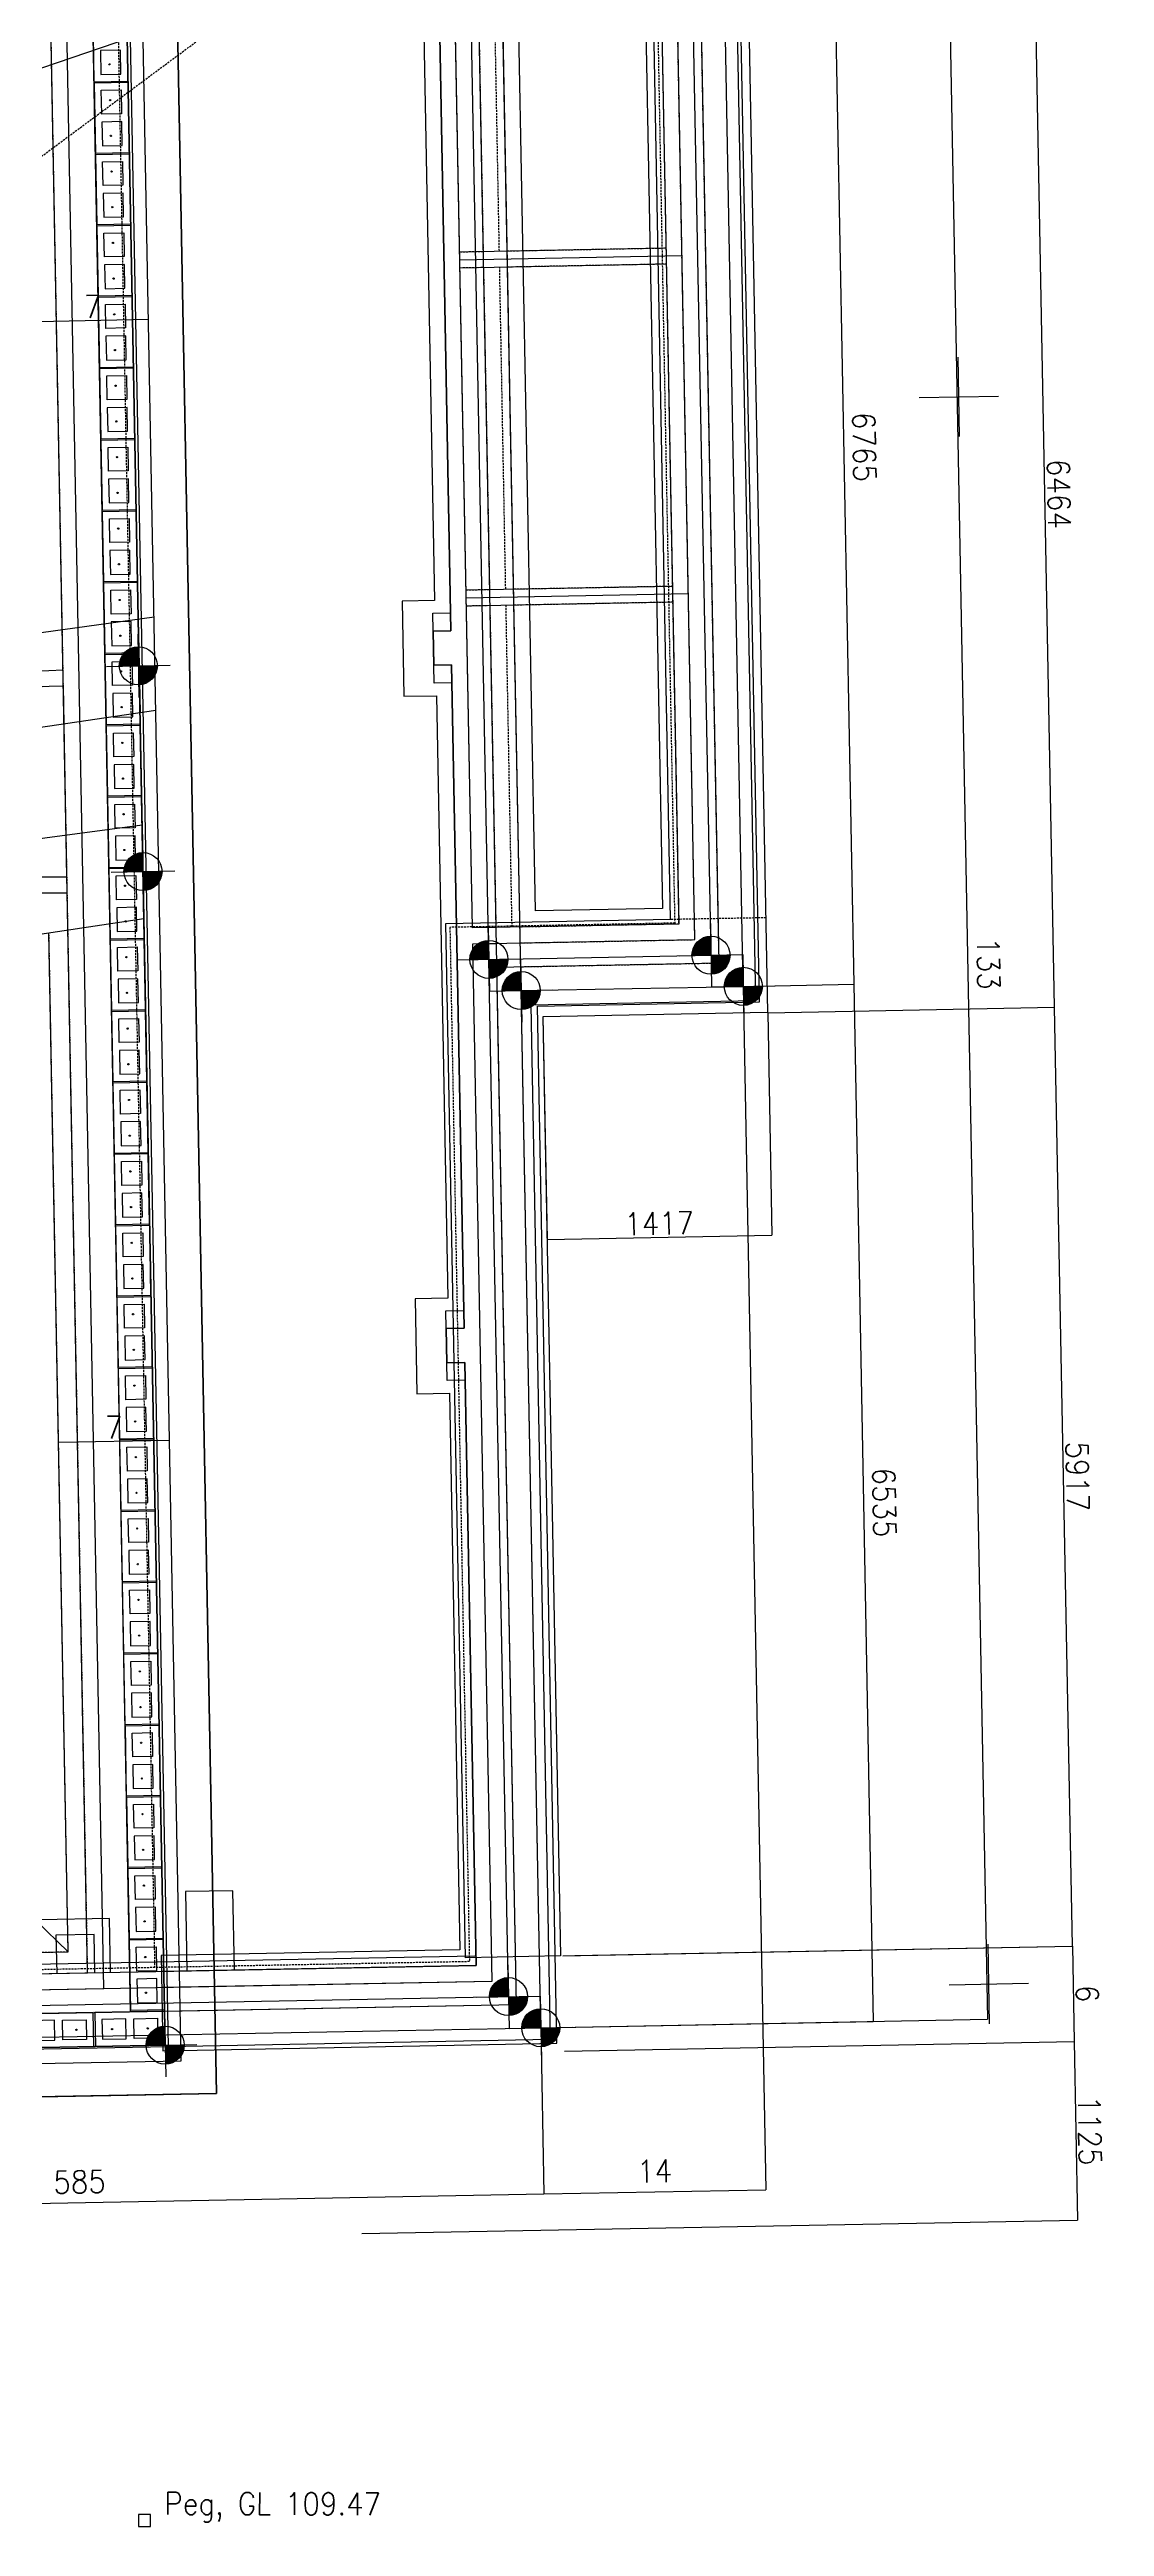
# Model space of a CAD drawing. Header units: millimetres. Extents: x 14063 to 1112248, y -41582 to 2046360.
# Drawn here: x 985819 to 992470, y 1996780 to 2012383 of the extents above; entities that cross this region are included whole.
import ezdxf

# ---------------------------------------------------------------- set-up
doc = ezdxf.new("R2010")
doc.units = ezdxf.units.MM
doc.linetypes.add('DASHED', pattern=[19.05, 12.7, -6.35])
for name, color, linetype in [('CHB+00_Foundation', 1, 'Continuous'), ('CHB+00_Groundslab', 4, 'Continuous'), ('CHB+00_Walls-LB', 2, 'Continuous'), ('CHB+00_Walls-LB Ghost', 252, 'Continuous'), ('CHB+00_Walls-Ret', 8, 'Continuous'), ('CHB+00_Walls-Sleeper Ghost', 252, 'Continuous'), ('CHB+01_Walls-LB', 3, 'Continuous'), ('CHB+02_Walls-LB', 3, 'Continuous'), ('CHB-00_Dig Line', 2, 'Continuous'), ('CHB-00_Dims-Footprint', 8, 'Continuous'), ('CHB-00_Dims-Foundation', 8, 'Continuous'), ('CHB-00_Footprint', 1, 'Continuous'), ('CHB-00_Foundation', 7, 'Continuous'), ('CHB-00_SOPs', 211, 'Continuous'), ('CHB-00_Surveyed Outline', 211, 'Continuous'), ('CHB-00_Walls-LB', 8, 'Continuous'), ('RPS - Setting out scratch', 7, 'Continuous'), ('RPS Setting Out - Scratch', 7, 'Continuous')]:
    doc.layers.add(name, color=color, linetype=linetype)
doc.styles.get("Standard").update_dxf_attribs({"font": 'standard'})
doc.dimstyles.get("Standard").update_dxf_attribs({"dimscale": 0, "dimtxt": 2, "dimasz": 2.5, "dimexe": 4, "dimexo": 1.5, "dimgap": 0.75, "dimtad": 0, "dimtoh": 1, "dimdec": 0, "dimdsep": 46, "dimcen": 0.09, "dimclrd": 8, "dimclre": 8, "dimclrt": 7, "dimadec": 0, "dimazin": 0, "dimtfac": 1, "dimtdec": 4, "dimtofl": 0, "dimtmove": 0, "dimatfit": 3, "dimfxl": 1, "dimtolj": 1, "dimtzin": 0, "dimarcsym": 0})

# ---------------------------------------------------------------- blocks, each defined once
blk = doc.blocks.new('*D46')
at = {"layer": 'CHB-00_Dims-Foundation', "color": 8, "linetype": 'ByBlock', "lineweight": -2}
for p, q in [((990347, 2006316), (992156, 2006351)), ((992268, 2000435), (992156, 2006351)), ((989132, 2000376), (992268, 2000435))]:
    blk.add_line(p, q, dxfattribs=at)
for points in [[(992156, 2006351), (992156, 2006351), (992156, 2006351)], [(992268, 2000435), (992268, 2000435), (992268, 2000435)]]:
    blk.add_solid(points, dxfattribs=at)
at = {"layer": 'CHB-00_Dims-Foundation', "color": 7, "linetype": 'Continuous', "lineweight": -2, "insert": (992300, 2003395), "char_height": 141.1, "width": 23, "attachment_point": 5, "rotation": 271.0813}
blk.add_mtext('5917', dxfattribs=at)
blk = doc.blocks.new('*D90')
at = {"layer": 'CHB-00_Dims-Foundation', "color": 8, "linetype": 'ByBlock', "lineweight": -2}
for p, q in [((990322, 2012782), (992034, 2012814)), ((992156, 2006351), (992034, 2012814)), ((990347, 2006316), (992156, 2006351))]:
    blk.add_line(p, q, dxfattribs=at)
for points in [[(992034, 2012814), (992034, 2012814), (992034, 2012814)], [(992156, 2006351), (992156, 2006351), (992156, 2006351)]]:
    blk.add_solid(points, dxfattribs=at)
at = {"layer": 'CHB-00_Dims-Foundation', "color": 7, "linetype": 'Continuous', "lineweight": -2, "insert": (992183, 2009584), "char_height": 141.1, "width": 27, "attachment_point": 5, "rotation": 271.0813}
blk.add_mtext('6464', dxfattribs=at)
blk = doc.blocks.new('*D12')
at = {"layer": 'CHB-00_Dims-Foundation', "color": 8, "linetype": 'ByBlock', "lineweight": -2}
for p, q in [((989056, 2000374), (992268, 2000435)), ((992268, 2000435), (992279, 1999835)), ((989067, 1999775), (992279, 1999835))]:
    blk.add_line(p, q, dxfattribs=at)
for points in [[(992268, 2000435), (992268, 2000435), (992268, 2000435)], [(992279, 1999835), (992279, 1999835), (992279, 1999835)]]:
    blk.add_solid(points, dxfattribs=at)
at = {"layer": 'CHB-00_Dims-Foundation', "color": 7, "linetype": 'Continuous', "lineweight": -2, "insert": (992361, 2000137), "char_height": 141, "width": 4, "attachment_point": 5, "rotation": 271.0813}
blk.add_mtext('6', dxfattribs=at)
blk = doc.blocks.new('*D167')
at = {"layer": 'CHB-00_Dims-Foundation', "color": 8, "linetype": 'ByBlock', "lineweight": -2}
for p, q in [((989067, 1999775), (992279, 1999835)), ((992279, 1999835), (992301, 1998710)), ((987789, 1998625), (992301, 1998710))]:
    blk.add_line(p, q, dxfattribs=at)
for points in [[(992279, 1999835), (992279, 1999835), (992279, 1999835)], [(992301, 1998710), (992301, 1998710), (992301, 1998710)]]:
    blk.add_solid(points, dxfattribs=at)
at = {"layer": 'CHB-00_Dims-Foundation', "color": 7, "linetype": 'Continuous', "lineweight": -2, "insert": (992377, 1999274), "char_height": 141.1, "width": 21, "attachment_point": 5, "rotation": 271.0813}
blk.add_mtext('1125', dxfattribs=at)
blk = doc.blocks.new('*D99')
at = {"layer": 'CHB-00_Dims-Foundation', "color": 8, "linetype": 'ByBlock', "lineweight": -2}
for p, q in [((988929, 2006290), (988956, 2004888)), ((990347, 2006316), (990373, 2004915)), ((988956, 2004888), (990373, 2004915))]:
    blk.add_line(p, q, dxfattribs=at)
for points in [[(988956, 2004888), (988956, 2004888), (988956, 2004888)], [(990373, 2004915), (990373, 2004915), (990373, 2004915)]]:
    blk.add_solid(points, dxfattribs=at)
at = {"layer": 'CHB-00_Dims-Foundation', "color": 7, "linetype": 'Continuous', "lineweight": -2, "insert": (989663, 2004989), "char_height": 141.1, "width": 22, "attachment_point": 5, "rotation": 1.0813}
blk.add_mtext('1417', dxfattribs=at)
blk = doc.blocks.new('*D26')
at = {"layer": 'CHB-00_Dims-Footprint', "color": 8, "linetype": 'ByBlock', "lineweight": -2}
for p, q in [((988917, 1999922), (988936, 1998875)), ((983068, 1999811), (983088, 1998764)), ((983088, 1998764), (988936, 1998875))]:
    blk.add_line(p, q, dxfattribs=at)
for points in [[(988936, 1998875), (988936, 1998875), (988936, 1998875)], [(983088, 1998764), (983088, 1998764), (983088, 1998764)]]:
    blk.add_solid(points, dxfattribs=at)
at = {"layer": 'CHB-00_Dims-Footprint', "color": 7, "linetype": 'Continuous', "lineweight": -2, "insert": (986009, 1998951), "char_height": 141.1, "width": 18, "attachment_point": 5, "rotation": 1.0813}
blk.add_mtext('585', dxfattribs=at)
blk = doc.blocks.new('*D102')
at = {"layer": 'CHB-00_Dims-Footprint', "color": 8, "linetype": 'ByBlock', "lineweight": -2}
for p, q in [((990193, 2006482), (990336, 1998901)), ((988917, 1999922), (988936, 1998875)), ((988936, 1998875), (990336, 1998901))]:
    blk.add_line(p, q, dxfattribs=at)
for points in [[(988936, 1998875), (988936, 1998875), (988936, 1998875)], [(990336, 1998901), (990336, 1998901), (990336, 1998901)]]:
    blk.add_solid(points, dxfattribs=at)
at = {"layer": 'CHB-00_Dims-Footprint', "color": 7, "linetype": 'Continuous', "lineweight": -2, "insert": (989634, 1999019), "char_height": 141.1, "width": 10, "attachment_point": 5, "rotation": 1.0813}
blk.add_mtext('14', dxfattribs=at)
blk = doc.blocks.new('*D56')
at = {"layer": 'CHB-00_Dims-Footprint', "color": 8, "linetype": 'ByBlock', "lineweight": -2}
for p, q in [((990066, 2013246), (990761, 2013259)), ((990761, 2013259), (990889, 2006495)), ((990193, 2006482), (990889, 2006495))]:
    blk.add_line(p, q, dxfattribs=at)
for points in [[(990761, 2013259), (990761, 2013259), (990761, 2013259)], [(990889, 2006495), (990889, 2006495), (990889, 2006495)]]:
    blk.add_solid(points, dxfattribs=at)
at = {"layer": 'CHB-00_Dims-Footprint', "color": 7, "linetype": 'Continuous', "lineweight": -2, "insert": (990956, 2009880), "char_height": 141.1, "width": 25, "attachment_point": 5, "rotation": 271.0813}
blk.add_mtext('6765', dxfattribs=at)
blk = doc.blocks.new('*D68')
at = {"layer": 'CHB-00_Dims-Footprint', "color": 8, "linetype": 'ByBlock', "lineweight": -2}
for p, q in [((990193, 2006482), (990889, 2006495)), ((990889, 2006495), (991012, 1999961)), ((988917, 1999922), (991012, 1999961))]:
    blk.add_line(p, q, dxfattribs=at)
for points in [[(990889, 2006495), (990889, 2006495), (990889, 2006495)], [(991012, 1999961), (991012, 1999961), (991012, 1999961)]]:
    blk.add_solid(points, dxfattribs=at)
at = {"layer": 'CHB-00_Dims-Footprint', "color": 7, "linetype": 'Continuous', "lineweight": -2, "insert": (991082, 2003231), "char_height": 141.1, "width": 25, "attachment_point": 5, "rotation": 271.0813}
blk.add_mtext('6535', dxfattribs=at)
blk = doc.blocks.new('*D81')
at = {"layer": 'CHB-00_Dims-Footprint', "color": 8, "linetype": 'ByBlock', "lineweight": -2}
for p, q in [((990066, 2013246), (991482, 2013273)), ((991482, 2013273), (991733, 1999975)), ((988917, 1999922), (991733, 1999975))]:
    blk.add_line(p, q, dxfattribs=at)
for points in [[(991482, 2013273), (991482, 2013273), (991482, 2013273)], [(991733, 1999975), (991733, 1999975), (991733, 1999975)]]:
    blk.add_solid(points, dxfattribs=at)
at = {"layer": 'CHB-00_Dims-Footprint', "color": 7, "linetype": 'Continuous', "lineweight": -2, "insert": (991739, 2006626), "char_height": 141.1, "width": 16, "attachment_point": 5, "rotation": 271.0813}
blk.add_mtext('133', dxfattribs=at)
blk = doc.blocks.new('*D152')
at = {"layer": 'CHB-00_Dims-Footprint', "color": 8, "linetype": 'ByBlock', "lineweight": -2}
blk.add_line((987161, 2012741), (977035, 2009295), dxfattribs=at)
at = {"layer": 'CHB-00_Dims-Footprint', "color": 7, "linetype": 'Continuous', "lineweight": -2, "insert": (977765, 2009544), "char_height": 141.1, "width": 30, "attachment_point": 5, "rotation": 18.7929}
blk.add_mtext('10696', dxfattribs=at)
blk = doc.blocks.new('*U204')
at = {"layer": 'CHB+00_Groundslab', "color": 1, "linetype": 'Continuous'}
blk.add_lwpolyline([(-4, 0, 1), (4, 0, 1)], format="xyb", close=True, dxfattribs=at)
blk = doc.blocks.new('*U205')
at = {"layer": 'CHB+00_Groundslab', "color": 0, "linetype": 'ByBlock', "lineweight": -2}
for p in [(-12825, 0), (-12600, 0), (-12375, 0), (-12150, 0), (-11925, 0), (-11700, 0), (-11475, 0), (-11250, 0), (-11025, 0), (-10800, 0), (-10575, 0), (-10350, 0), (-10125, 0), (-9900, 0), (-9675, 0), (-9450, 0), (-9225, 0), (-9000, 0), (-8775, 0), (-8550, 0), (-8325, 0), (-8100, 0), (-7875, 0), (-7650, 0), (-7425, 0), (-7200, 0), (-6975, 0), (-6750, 0), (-6525, 0), (-6300, 0), (-6075, 0), (-5850, 0), (-5625, 0), (-5400, 0), (-5175, 0), (-4950, 0), (-4725, 0), (-4500, 0), (-4275, 0), (-4050, 0), (-3825, 0), (-3600, 0), (-3375, 0), (-3150, 0), (-2925, 0), (-2700, 0), (-2475, 0), (-2250, 0), (-2025, 0), (-1800, 0), (-1575, 0), (-1350, 0), (-1125, 0), (-900, 0), (-675, 0), (-450, 0), (-225, 0), (0, 0)]:
    blk.add_blockref('*U204', p, dxfattribs=at)
blk = doc.blocks.new('*U208')
at = {"layer": 'CHB+00_Groundslab', "color": 1, "linetype": 'Continuous'}
blk.add_lwpolyline([(-4, 0, 1), (4, 0, 1)], format="xyb", close=True, dxfattribs=at)
blk = doc.blocks.new('*U209')
at = {"layer": 'CHB+00_Groundslab', "color": 0, "linetype": 'ByBlock', "lineweight": -2}
for p in [(-2925, 0), (-2700, 0), (-2475, 0), (-2250, 0), (-2025, 0), (-1800, 0), (-1575, 0), (-1350, 0), (-1125, 0), (-900, 0), (-675, 0), (-450, 0), (-225, 0), (0, 0)]:
    blk.add_blockref('*U208', p, dxfattribs=at)
blk = doc.blocks.new('*D61')
at = {"layer": 'CHB-00_Foundation', "color": 8, "linetype": 'ByBlock', "lineweight": -2}
for p, q in [((985743, 2010671), (986443, 2010684)), ((985743, 2010671), (985743, 2010671)), ((986443, 2010684), (986443, 2010684))]:
    blk.add_line(p, q, dxfattribs=at)
for points in [[(985743, 2010671), (985743, 2010671), (985743, 2010671)], [(986443, 2010684), (986443, 2010684), (986443, 2010684)]]:
    blk.add_solid(points, dxfattribs=at)
at = {"layer": 'CHB-00_Foundation', "color": 7, "linetype": 'Continuous', "lineweight": -2, "insert": (986092, 2010765), "char_height": 141, "width": 4, "attachment_point": 5, "rotation": 1.0813}
blk.add_mtext('7', dxfattribs=at)
blk = doc.blocks.new('*D140')
at = {"layer": 'CHB-00_Foundation', "color": 8, "linetype": 'ByBlock', "lineweight": -2}
for p, q in [((985877, 2003610), (986577, 2003624)), ((985877, 2003610), (985877, 2003610)), ((986577, 2003624), (986577, 2003624))]:
    blk.add_line(p, q, dxfattribs=at)
for points in [[(985877, 2003610), (985877, 2003610), (985877, 2003610)], [(986577, 2003624), (986577, 2003624), (986577, 2003624)]]:
    blk.add_solid(points, dxfattribs=at)
at = {"layer": 'CHB-00_Foundation', "color": 7, "linetype": 'Continuous', "lineweight": -2, "insert": (986225, 2003704), "char_height": 141, "width": 4, "attachment_point": 5, "rotation": 1.0813}
blk.add_mtext('7', dxfattribs=at)
blk = doc.blocks.new('_Set Out JW')
at = {"layer": 'RPS Setting Out - Scratch', "linetype": 'Continuous'}
h = blk.add_hatch(color=2, dxfattribs=at)
edge = h.paths.add_edge_path(flags=0)
edge.add_arc((0, 0), 120, 90, 180)
edge.add_line((-120, 0), (0, 0))
edge.add_line((0, 0), (0, 120))
h = blk.add_hatch(color=2, dxfattribs=at)
edge = h.paths.add_edge_path(flags=0)
edge.add_line((120, 0), (0, 0))
edge.add_line((0, 0), (0, -120))
edge.add_arc((0, 0), 120, 270, 360)
at = {"layer": 'RPS Setting Out - Scratch', "color": 7, "linetype": 'Continuous'}
for p, q in [((0, 200), (0, -200)), ((-200, 0), (200, 0))]:
    blk.add_line(p, q, dxfattribs=at)
blk.add_circle((0, 0), 120, dxfattribs=at)

msp = doc.modelspace()

# ---------------------------------------------------------------- linework, layer by layer
at = {"linetype": 'Continuous'}
msp.add_line((975144.7, 2000122.3), (988501.1, 2000374.4), dxfattribs=at)
msp.add_lwpolyline([(986380.5, 1996780.2), (986455.5, 1996780.2), (986455.5, 1996855.2), (986380.5, 1996855.2)], close=True)
at = {"layer": 'CHB+00_Foundation', "linetype": 'Continuous'}
for points in [[(986279.4, 2013274.4), (986290.7, 2012674.5), (988175.1, 2012710.1), (988246.7, 2008912.7), (988041.8, 2008908.9), (988053.1, 2008309), (988258.1, 2008312.8), (988329.7, 2004518.5), (988124.7, 2004514.6), (988136, 2003914.8), (988341, 2003918.6), (988407.2, 2000412.2), (986522.8, 2000376.7), (986534.1, 1999776.8), (989018.4, 1999823.7), (988895.1, 2006357.5), (990295.2, 2006383.9), (990163.8, 2013347.7), (986279.4, 2013274.4)], [(988883.8, 2006957.4), (988775, 2012721.4), (989575.2, 2012736.5), (989684, 2006972.5), (988883.8, 2006957.4)]]:
    msp.add_lwpolyline(points, dxfattribs=at)
at = {"layer": 'CHB+00_Foundation', "color": 7, "linetype": 'Continuous'}
for points in [[(988406.3, 2011059.1), (989806.4, 2011085.6)], [(988446.5, 2008929.5), (989846.6, 2008955.9)]]:
    msp.add_lwpolyline(points, dxfattribs=at)
at = {"layer": 'CHB+00_Foundation', "color": 252, "linetype": 'Continuous'}
for points in [[(988356.5, 2008394.7), (988244.1, 2008392.6), (988235.8, 2008832.5), (988348.2, 2008834.6)], [(988439.5, 2004000.5), (988327, 2003998.4), (988318.7, 2004438.3), (988431.2, 2004440.4)]]:
    msp.add_lwpolyline(points, dxfattribs=at)
at = {"layer": 'CHB+00_Groundslab', "linetype": 'Continuous'}
msp.add_lwpolyline([(975086.8, 2000046.2), (975085.8, 2000111.2), (975086.8, 2000046.2), (982995.6, 2000195.5), (983004.1, 1999745.2), (986548.5, 1999812.1), (986295, 2013239.7), (982750.7, 2013172.8), (982759.2, 2012722.9), (970891.3, 2012498.9), (970892.5, 2012433.9)], dxfattribs=at)
at = {"layer": 'CHB+00_Groundslab', "color": 3, "linetype": 'DASHED'}
msp.add_lwpolyline([(983582.7, 2000356.2), (985937.2, 2000400.6), (985816.1, 2006820)], dxfattribs=at)
at = {"layer": 'CHB+00_Groundslab', "color": 3, "linetype": 'Continuous'}
msp.add_lwpolyline([(985733.5, 2000596.8), (985937.2, 2000400.6)], dxfattribs=at)
at = {"layer": 'CHB+00_Walls-LB', "linetype": 'Continuous'}
for points in [[(977494.6, 2000091.7), (977490.5, 2000306.6), (977494.6, 2000091.7), (982995.6, 2000195.5), (983004.1, 1999745.2), (986548.5, 1999812.1), (986295, 2013239.7), (982750.7, 2013172.8), (982759.2, 2012722.9), (977258.1, 2012619), (977262.2, 2012404.1)], [(986329.4, 2000023), (986084.1, 2013020.7)], [(975376, 2000416.8), (983353.6, 2000567.3), (983362.1, 2000117), (986161.6, 2000169.8), (985922, 2012867.6), (983122.5, 2012814.7), (983131, 2012364.8), (971202.4, 2012139.7)], [(981045, 2000623.8), (983451.7, 2000669.2), (983460.2, 2000218.9), (986059.8, 2000267.9), (985823.9, 2012765.7), (983224.4, 2012716.6), (983232.8, 2012266.7), (976881.8, 2012146.9)], [(975231.9, 2000264), (983206.5, 2000414.5), (983215, 1999964.2), (986544.4, 2000027)]]:
    msp.add_lwpolyline(points, dxfattribs=at)
at = {"layer": 'CHB+00_Walls-LB', "color": 253}
msp.add_lwpolyline([(985929.5, 2007169), (985906.8, 2008372.9)], dxfattribs=at)
at = {"layer": 'CHB+00_Walls-LB', "linetype": 'Continuous'}
for centre, radius, start, end in [((986234.1, 1996968.6), 11509, 91.63884, 120.14881), ((986234.1, 1996968.6), 11409, 91.64373, 120.19724), ((985831.9, 2002590), 4580, 88.7788, 127.68578), ((985831.9, 2002590), 4480, 88.72738, 123.71629)]:
    msp.add_arc(centre, radius, start, end, dxfattribs=at)
at = {"layer": 'CHB+00_Walls-LB Ghost', "linetype": 'Continuous'}
for points in [[(975085.8, 2000111.2), (983059.4, 2000261.7), (983067.9, 1999811.4), (988916.5, 1999921.8), (988793.2, 2006455.6), (990193.4, 2006482), (990065.7, 2013245.8), (982816.9, 2013109)], [(986529.4, 2000026.7), (988763.7, 2000068.9), (988640.4, 2006602.8), (990040.5, 2006629.2), (989918.5, 2013093), (986284.1, 2013024.4)], [(988487.6, 2006749.9), (989887.7, 2006776.3), (989771.4, 2012940.2), (986286.9, 2012874.5)], [(986288.8, 2012774.5), (988273.2, 2012811.9), (988350.4, 2008722.2), (988237.9, 2008720), (988241.9, 2008505.1), (988354.4, 2008507.2), (988433.3, 2004327.9), (988320.8, 2004325.8), (988324.9, 2004110.9), (988437.4, 2004113), (988509.1, 2000314.2), (986524.7, 2000276.7)], [(988485.7, 2006849.9), (988373.2, 2012813.8), (989673.3, 2012838.4), (989785.9, 2006874.4), (988487.4, 2006849.9)], [(988405.3, 2011109.1), (989705.5, 2011133.7)], [(988407.2, 2011009.1), (989707.4, 2011033.7)], [(988445.5, 2008979.5), (989745.7, 2009004)], [(988447.4, 2008879.5), (989747.6, 2008904.1)], [(986526.6, 2000176.7), (988610.9, 2000216.1), (988487.6, 2006749.9)]]:
    msp.add_lwpolyline(points, dxfattribs=at)
at = {"layer": 'CHB+00_Walls-LB Ghost', "color": 252, "linetype": 'Continuous'}
msp.add_lwpolyline([(986985.3, 2000285.4), (986975.9, 2000785.3), (986675.9, 2000779.6), (986685.4, 2000279.7)], dxfattribs=at)
at = {"layer": 'CHB+00_Walls-Ret'}
for points in [[(986314.9, 2012184.9), (986306.6, 2012624.8), (986091.7, 2012620.7), (986100, 2012180.8)], [(986269.1, 2012229), (986266.3, 2012379), (986141.3, 2012376.6), (986144.1, 2012226.6)], [(986323.4, 2011734.9), (986315.1, 2012174.9), (986100.2, 2012170.8), (986108.5, 2011730.9)], [(986271, 2012129), (986273.8, 2011979), (986148.8, 2011976.7), (986146, 2012126.7)], [(986277.6, 2011779.1), (986274.8, 2011929.1), (986149.8, 2011926.7), (986152.6, 2011776.7)], [(986331.9, 2011285), (986323.6, 2011724.9), (986108.7, 2011720.9), (986117, 2011281)], [(986279.5, 2011679.1), (986282.3, 2011529.1), (986157.3, 2011526.8), (986154.5, 2011676.7)], [(986286.1, 2011329.2), (986283.3, 2011479.1), (986158.3, 2011476.8), (986161.1, 2011326.8)], [(986340.4, 2010835.1), (986332.1, 2011275), (986117.2, 2011271), (986125.5, 2010831)], [(986288, 2011229.2), (986290.8, 2011079.2), (986165.8, 2011076.9), (986163, 2011226.8)], [(986294.6, 2010879.2), (986291.7, 2011029.2), (986166.8, 2011026.9), (986169.6, 2010876.9)], [(986348.9, 2010385.2), (986340.6, 2010825.1), (986125.6, 2010821), (986133.9, 2010381.1)], [(986296.5, 2010779.3), (986299.3, 2010629.3), (986174.3, 2010626.9), (986171.5, 2010776.9)], [(986303.1, 2010429.3), (986300.2, 2010579.3), (986175.3, 2010576.9), (986178.1, 2010427)], [(986357.4, 2009935.3), (986349.1, 2010375.2), (986134.1, 2010371.1), (986142.4, 2009931.2)], [(986305, 2010329.3), (986307.8, 2010179.4), (986182.8, 2010177), (986180, 2010327)], [(986311.6, 2009979.4), (986308.7, 2010129.4), (986183.8, 2010127), (986186.6, 2009977)], [(986365.9, 2009485.3), (986357.6, 2009925.3), (986142.6, 2009921.2), (986150.9, 2009481.3)], [(986313.4, 2009879.4), (986316.3, 2009729.5), (986191.3, 2009727.1), (986188.5, 2009877.1)], [(986320.1, 2009529.5), (986317.2, 2009679.5), (986192.2, 2009677.1), (986195.1, 2009527.1)], [(986374.4, 2009035.4), (986366.1, 2009475.3), (986151.1, 2009471.3), (986159.4, 2009031.4)], [(986321.9, 2009429.5), (986324.8, 2009279.5), (986199.8, 2009277.2), (986197, 2009427.1)], [(986328.5, 2009079.6), (986325.7, 2009229.5), (986200.7, 2009227.2), (986203.6, 2009077.2)], [(986382.9, 2008585.5), (986374.6, 2009025.4), (986159.6, 2009021.4), (986167.9, 2008581.4)], [(986330.4, 2008979.6), (986333.3, 2008829.6), (986208.3, 2008827.3), (986205.5, 2008977.2)], [(986337, 2008629.6), (986334.2, 2008779.6), (986209.2, 2008777.3), (986212.1, 2008627.3)], [(986391.4, 2008135.6), (986383.1, 2008575.5), (986168.1, 2008571.4), (986176.4, 2008131.5)], [(986338.9, 2008529.7), (986341.8, 2008379.7), (986216.8, 2008377.3), (986213.9, 2008527.3)], [(986345.5, 2008179.7), (986342.7, 2008329.7), (986217.7, 2008327.3), (986220.5, 2008177.4)], [(986399.9, 2007685.7), (986391.6, 2008125.6), (986176.6, 2008121.5), (986184.9, 2007681.6)], [(986347.4, 2008079.7), (986350.2, 2007929.8), (986225.3, 2007927.4), (986222.4, 2008077.4)], [(986354, 2007729.8), (986351.2, 2007879.8), (986226.2, 2007877.4), (986229, 2007727.4)], [(986408.4, 2007235.7), (986400, 2007675.7), (986185.1, 2007671.6), (986193.4, 2007231.7)], [(986355.9, 2007629.8), (986358.7, 2007479.9), (986233.8, 2007477.5), (986230.9, 2007627.5)], [(986362.5, 2007279.9), (986359.7, 2007429.9), (986234.7, 2007427.5), (986237.5, 2007277.5)], [(986416.8, 2006785.8), (986408.5, 2007225.7), (986193.6, 2007221.7), (986201.9, 2006781.8)], [(986364.4, 2007179.9), (986367.2, 2007029.9), (986242.2, 2007027.6), (986239.4, 2007177.5)], [(986371, 2006830), (986368.2, 2006979.9), (986243.2, 2006977.6), (986246, 2006827.6)], [(986425.3, 2006335.9), (986417, 2006775.8), (986202.1, 2006771.8), (986210.4, 2006331.8)], [(986372.9, 2006730), (986375.7, 2006580), (986250.7, 2006577.7), (986247.9, 2006727.6)], [(986379.5, 2006380), (986376.7, 2006530), (986251.7, 2006527.7), (986254.5, 2006377.7)], [(986433.8, 2005886), (986425.5, 2006325.9), (986210.6, 2006321.8), (986218.9, 2005881.9)], [(986381.4, 2006280.1), (986384.2, 2006130.1), (986259.2, 2006127.7), (986256.4, 2006277.7)], [(986388, 2005930.1), (986385.2, 2006080.1), (986260.2, 2006077.7), (986263, 2005927.8)], [(986442.3, 2005436.1), (986434, 2005876), (986219.1, 2005871.9), (986227.4, 2005432)], [(986389.9, 2005830.1), (986392.7, 2005680.2), (986267.7, 2005677.8), (986264.9, 2005827.8)], [(986396.5, 2005480.2), (986393.6, 2005630.2), (986268.7, 2005627.8), (986271.5, 2005477.8)], [(986450.8, 2004986.1), (986442.5, 2005426.1), (986227.5, 2005422), (986235.8, 2004982.1)], [(986398.4, 2005380.2), (986401.2, 2005230.3), (986276.2, 2005227.9), (986273.4, 2005377.9)], [(986405, 2005030.3), (986402.1, 2005180.3), (986277.2, 2005177.9), (986280, 2005027.9)], [(986459.3, 2004536.2), (986451, 2004976.1), (986236, 2004972.1), (986244.3, 2004532.2)], [(986406.9, 2004930.3), (986409.7, 2004780.3), (986284.7, 2004778), (986281.9, 2004927.9)], [(986413.5, 2004580.4), (986410.6, 2004730.3), (986285.7, 2004728), (986288.5, 2004578)], [(986467.8, 2004086.3), (986459.5, 2004526.2), (986244.5, 2004522.2), (986252.8, 2004082.2)], [(986415.3, 2004480.4), (986418.2, 2004330.4), (986293.2, 2004328.1), (986290.4, 2004478)], [(986422, 2004130.4), (986419.1, 2004280.4), (986294.1, 2004278.1), (986297, 2004128.1)], [(986476.3, 2003636.4), (986468, 2004076.3), (986253, 2004072.2), (986261.3, 2003632.3)], [(986423.8, 2004030.5), (986426.7, 2003880.5), (986301.7, 2003878.1), (986298.9, 2004028.1)], [(986430.4, 2003680.5), (986427.6, 2003830.5), (986302.6, 2003828.1), (986305.5, 2003678.2)], [(986484.8, 2003186.5), (986476.5, 2003626.4), (986261.5, 2003622.3), (986269.8, 2003182.4)], [(986432.3, 2003580.5), (986435.2, 2003430.6), (986310.2, 2003428.2), (986307.4, 2003578.2)], [(986438.9, 2003230.6), (986436.1, 2003380.6), (986311.1, 2003378.2), (986314, 2003228.2)], [(986493.3, 2002736.5), (986485, 2003176.5), (986270, 2003172.4), (986278.3, 2002732.5)], [(986440.8, 2003130.6), (986443.7, 2002980.7), (986318.7, 2002978.3), (986315.8, 2003128.3)], [(986447.4, 2002780.7), (986444.6, 2002930.7), (986319.6, 2002928.3), (986322.4, 2002778.3)], [(986501.8, 2002286.6), (986493.5, 2002726.5), (986278.5, 2002722.5), (986286.8, 2002282.6)], [(986449.3, 2002680.7), (986452.1, 2002530.7), (986327.2, 2002528.4), (986324.3, 2002678.3)], [(986455.9, 2002330.8), (986453.1, 2002480.7), (986328.1, 2002478.4), (986330.9, 2002328.4)], [(986510.3, 2001836.7), (986501.9, 2002276.6), (986287, 2002272.6), (986295.3, 2001832.6)], [(986457.8, 2002230.8), (986460.6, 2002080.8), (986335.7, 2002078.5), (986332.8, 2002228.4)], [(986464.4, 2001880.8), (986461.6, 2002030.8), (986336.6, 2002028.5), (986339.4, 2001878.5)], [(986518.7, 2001386.8), (986510.4, 2001826.7), (986295.5, 2001822.6), (986303.8, 2001382.7)], [(986466.3, 2001780.9), (986469.1, 2001630.9), (986344.1, 2001628.5), (986341.3, 2001778.5)], [(986472.9, 2001430.9), (986470.1, 2001580.9), (986345.1, 2001578.5), (986347.9, 2001428.6)], [(986527.2, 2000936.9), (986518.9, 2001376.8), (986304, 2001372.7), (986312.3, 2000932.8)], [(986474.8, 2001330.9), (986477.6, 2001181), (986352.6, 2001178.6), (986349.8, 2001328.6)], [(986481.4, 2000981), (986478.6, 2001131), (986353.6, 2001128.6), (986356.4, 2000978.6)], [(986535.7, 2000486.9), (986527.4, 2000926.9), (986312.5, 2000922.8), (986320.8, 2000482.9)], [(986483.3, 2000881), (986486.1, 2000731.1), (986361.1, 2000728.7), (986358.3, 2000878.7)], [(986489.9, 2000531.1), (986487.1, 2000681.1), (986362.1, 2000678.7), (986364.9, 2000528.7)], [(986544.2, 2000037), (986535.9, 2000476.9), (986321, 2000472.9), (986329.3, 2000033)], [(986491.8, 2000431.1), (986494.6, 2000281.1), (986369.6, 2000278.8), (986366.8, 2000428.7)], [(986498.4, 2000081.2), (986495.5, 2000231.1), (986370.6, 2000228.8), (986373.4, 2000078.8)], [(985658.6, 1999795.3), (986098.5, 1999803.6), (986094.5, 2000018.5), (985654.6, 2000010.2)], [(986108.5, 1999803.8), (986548.5, 1999812.1), (986544.4, 2000027), (986104.5, 2000018.7)], [(985702.8, 1999841.1), (985852.7, 1999843.9), (985850.4, 1999968.9), (985700.4, 1999966.1)], [(986052.7, 1999847.7), (985902.7, 1999844.9), (985900.4, 1999969.9), (986050.3, 1999972.7)], [(986152.7, 1999849.6), (986302.7, 1999852.4), (986300.3, 1999977.4), (986150.3, 1999974.6)], [(986502.6, 1999856.2), (986352.6, 1999853.4), (986350.3, 1999978.4), (986500.3, 1999981.2)]]:
    msp.add_lwpolyline(points, close=True, dxfattribs=at)
at = {"layer": 'CHB+00_Walls-Sleeper Ghost', "color": 252, "linetype": 'DASHED'}
for points in [[(988555.3, 2011111.9), (988523.1, 2012816.6)], [(988655.3, 2011113.8), (988623.1, 2012818.5)], [(988595.5, 2008982.3), (988557.2, 2011012)], [(988695.5, 2008984.2), (988657.2, 2011013.9)], [(988635.7, 2006852.7), (988597.4, 2008882.3)], [(988735.7, 2006854.6), (988697.4, 2008884.2)]]:
    msp.add_lwpolyline(points, dxfattribs=at)
at = {"layer": 'CHB+01_Walls-LB', "linetype": 'Continuous'}
for points in [[(977493.3, 2000156.7), (983059.4, 2000261.7), (983067.9, 1999811.4), (988916.5, 1999921.8), (988793.2, 2006455.6), (990193.4, 2006482), (990065.7, 2013245.8), (982816.9, 2013109), (982825.4, 2012659.1), (977259.4, 2012554.1)], [(986544.4, 2000027), (988763.7, 2000068.9), (988640.4, 2006602.8), (990040.5, 2006629.2), (989918.5, 2013093), (986299.1, 2013024.7)], [(988487.6, 2006749.9), (989887.7, 2006776.3), (989771.4, 2012940.2), (986301.9, 2012874.7)], [(986303.8, 2012774.8), (988273.2, 2012811.9), (988350.4, 2008722.2), (988237.9, 2008720), (988241.9, 2008505.1), (988354.4, 2008507.2), (988433.3, 2004327.9), (988320.8, 2004325.8), (988324.9, 2004110.9), (988437.4, 2004113), (988509.1, 2000314.2), (986539.7, 2000277)], [(988485.7, 2006849.9), (988373.2, 2012813.8), (989673.3, 2012838.4), (989785.9, 2006874.4), (988487.4, 2006849.9)], [(988405.3, 2011109.1), (989705.5, 2011133.7)], [(988407.2, 2011009.1), (989707.4, 2011033.7)], [(988445.5, 2008979.5), (989745.7, 2009004)], [(988447.4, 2008879.5), (989747.6, 2008904.1)], [(986541.6, 2000177), (988610.9, 2000216.1), (988487.6, 2006749.9)], [(986985.3, 2000285.4), (986975.9, 2000785.3), (986675.9, 2000779.6), (986685.4, 2000279.7)]]:
    msp.add_lwpolyline(points, dxfattribs=at)
at = {"layer": 'CHB+02_Walls-LB', "linetype": 'Continuous'}
for points in [[(988665.6, 2013219.4), (982816.9, 2013109), (983067.9, 1999811.4), (988916.5, 1999921.8), (988665.6, 2013219.4)], [(988793.2, 2006455.6), (990193.4, 2006482), (990065.7, 2013245.8), (988665.6, 2013219.4)], [(988518.4, 2013066.6), (982969.7, 2012961.9), (983215, 1999964.2), (988763.7, 2000068.9), (988518.4, 2013066.6)], [(988485.7, 2006849.9), (988371.3, 2012913.8), (983122.5, 2012814.7), (983362.1, 2000117)], [(983224.4, 2012716.6), (983460.2, 2000218.9), (988509.1, 2000314.2), (988437.4, 2004113), (988324.9, 2004110.9), (988320.8, 2004325.8), (988433.3, 2004327.9), (988354.4, 2008507.2), (988241.9, 2008505.1), (988237.9, 2008720), (988350.4, 2008722.2), (988273.2, 2012811.9), (983224.4, 2012716.6)], [(983362.1, 2000117), (988610.9, 2000216.1), (988487.6, 2006749.9), (988637.6, 2006752.7)], [(988635.7, 2006852.7), (988487.4, 2006849.9)], [(986204.6, 2000270.7), (986198.2, 2000610.6), (985758.3, 2000602.3), (985764.7, 2000262.4)], [(986104.6, 2000268.8), (986100.1, 2000508.7), (985860.1, 2000504.2), (985864.7, 2000264.2)]]:
    msp.add_lwpolyline(points, dxfattribs=at)
at = {"layer": 'CHB+02_Walls-LB', "color": 8, "linetype": 'DASHED'}
for points in [[(988795.3, 2006605.7), (990040.5, 2006629.2), (989918.5, 2013093), (988668.4, 2013069.4)], [(988787.6, 2006755.6), (989887.7, 2006776.3), (989771.4, 2012940.2), (988671.2, 2012919.5)], [(988673.1, 2012819.5), (989673.3, 2012838.4), (989785.9, 2006874.4), (988785.7, 2006855.5)], [(988405.3, 2011109.1), (988555.3, 2011111.9)], [(988705.3, 2011114.8), (989705.5, 2011133.7)], [(988407.2, 2011009.1), (988557.2, 2011012)], [(988707.2, 2011014.8), (989707.4, 2011033.7)], [(988445.5, 2008979.5), (988595.5, 2008982.3)], [(988745.5, 2008985.2), (989745.7, 2009004)], [(988447.4, 2008879.5), (988597.4, 2008882.3)], [(988747.4, 2008885.2), (989747.6, 2008904.1)]]:
    msp.add_lwpolyline(points, dxfattribs=at)
at = {"layer": 'CHB-00_Dig Line', "linetype": 'Continuous'}
msp.add_lwpolyline([(975005.7, 1999744.6), (974998.6, 2000119.6, 0.1548503), (972929.9, 2006236.2, -0.1548503), (970832.1, 2012438.8), (970825.1, 2012813.7), (981693.3, 2013018.8), (982421.2, 2013457.6), (986607.6, 2013536.6), (986872.4, 1999508.1), (982686, 1999429.1), (981880, 1999874.4)], format="xyb", close=True, dxfattribs=at)
at = {"layer": 'CHB-00_Dig Line', "color": 3, "linetype": 'Continuous'}
msp.add_lwpolyline([(986607.6, 2013536.6), (983271.1, 2013473.7), (983535.9, 1999445.2), (986872.4, 1999508.1)], close=True, dxfattribs=at)
at = {"layer": 'CHB-00_Dims-Footprint', "color": 252, "linetype": 'DASHED'}
msp.add_lwpolyline([(969965.2, 2000014.6), (987161, 2012740.9)], dxfattribs=at)
at = {"layer": 'CHB-00_Footprint', "linetype": 'Continuous'}
msp.add_lwpolyline([(975085.8, 2000111.2), (983059.4, 2000261.7), (983067.9, 1999811.4), (988916.5, 1999921.8), (988793.2, 2006455.6), (990193.4, 2006482), (990065.7, 2013245.8), (982816.9, 2013109), (982825.4, 2012659.1), (970892.5, 2012433.9)], dxfattribs=at)
at = {"layer": 'CHB-00_Foundation', "color": 1}
for points in [[(974985.8, 2000109.5), (974988.4, 1999944.4), (982897.5, 2000093.6), (982906, 1999643.3), (986650.3, 1999714), (986393.1, 2013341.5), (982648.8, 2013270.9), (982657.3, 2012821), (970789.4, 2012597), (970792.5, 2012432)], [(983431.1, 2008388.7), (986478.7, 2008809.7)], [(983442.7, 2007772.9), (986489.8, 2008221.7)], [(983461.1, 2006798.1), (984593.3, 2007258.5), (986403.4, 2007499.7)], [(983483.9, 2006108.5), (984597.6, 2006636), (986414.5, 2006910.4)], [(983582.7, 2000356.2), (985937.2, 2000400.6), (985816.1, 2006820)]]:
    msp.add_lwpolyline(points, dxfattribs=at)
at = {"layer": 'CHB-00_Foundation', "linetype": 'Continuous'}
msp.add_lwpolyline([(989624.6, 2012768.4), (990224.5, 2012779.8), (990346.5, 2006316.4), (988929.4, 2006289.7), (989041, 2000374.2), (988441.1, 2000362.9), (988318.2, 2006878.3), (989735.3, 2006905), (989624.6, 2012768.4)], dxfattribs=at)
at = {"layer": 'CHB-00_Foundation', "linetype": 'DASHED'}
msp.add_lwpolyline([(989735.3, 2006905), (990335.2, 2006916.3)], dxfattribs=at)
at = {"layer": 'CHB-00_SOPs', "color": 8, "linetype": 'Continuous'}
for p, q in [((991556.5, 2009945.7), (991547.1, 2010445.6)), ((991301.9, 2010190.9), (991801.8, 2010200.4)), ((991745.2, 1999947.5), (991735.8, 2000447.4)), ((991490.6, 2000192.7), (991990.5, 2000202.1))]:
    msp.add_line(p, q, dxfattribs=at)
at = {"layer": 'CHB-00_Surveyed Outline', "linetype": 'Continuous'}
for points in [[(986313.4, 2013231), (990139.6, 2013303.3), (990270.1, 2006390), (988853, 2006363.3), (988975.9, 1999847.9), (986566.8, 1999802.4)], [(986313.4, 2013231), (986566.8, 1999802.4)], [(986566.8, 1999802.4), (982980.3, 1999734.7), (982971.6, 2000195), (975000, 2000044.6)]]:
    msp.add_lwpolyline(points, dxfattribs=at)
at = {"layer": 'CHB-00_Walls-LB', "linetype": 'DASHED'}
for points in [[(971419.9, 2012024.8), (983244.2, 2012248), (983236.2, 2012672.9), (989649.1, 2012793.9), (989760.8, 2006880.5), (988343.6, 2006853.7), (988466.6, 2000338.4), (983470.8, 2000244.1), (983462.1, 2000704.4), (975553.5, 2000555.1)], [(985822.9, 2012721.7), (986057.5, 2000292.9)], [(986247.8, 2012729.7), (986482.4, 2000300.9)]]:
    msp.add_lwpolyline(points, dxfattribs=at)
at = {"layer": 'RPS - Setting out scratch'}
for p, q in [((986548.5, 1999812.1), (986295, 2013239.7)), ((988793.2, 2006455.6), (988665.6, 2013219.4)), ((988589.5, 2006651.8), (988469.4, 2013015.7)), ((986378.9, 2008795.9), (986390, 2008207)), ((986403.4, 2007499.7), (986414.5, 2006910.4))]:
    msp.add_line(p, q, dxfattribs=at)
for points in [[(990065.7, 2013245.8), (988665.6, 2013219.4), (982816.9, 2013109), (982825.4, 2012659.1), (976466.5, 2012539.1), (977034.8, 2009295.1), (978563.1, 2006377.8), (980091.5, 2003460.4), (980659.8, 2000216.4), (983059.4, 2000261.7), (983067.9, 1999811.4), (988916.5, 1999921.8), (988793.2, 2006455.6), (990193.4, 2006482)], [(989869.5, 2013042.1), (988669.3, 2013019.4), (983020.6, 2012912.8), (983029.1, 2012462.9), (976703.8, 2012343.5), (977226.5, 2009360.3), (978740.3, 2006470.6), (980283.1, 2003525.6), (980827.2, 2000419.6), (983255.5, 2000465.5), (983264, 2000015.1), (988712.8, 2000118), (988589.5, 2006651.8), (989989.6, 2006678.2)]]:
    msp.add_lwpolyline(points, close=True, dxfattribs=at)
msp.add_lwpolyline([(977364.2, 2012406), (977360.1, 2012621), (982759.2, 2012722.9), (982750.7, 2013172.8), (986295, 2013239.7), (986548.5, 1999812.1), (983004.1, 1999745.2), (982995.6, 2000195.5), (977596.6, 2000093.6), (977592.5, 2000308.6)], dxfattribs=at)

# ---------------------------------------------------------------- block references
at = {"layer": 'CHB+00_Groundslab', "color": 1, "linetype": 'Continuous', "xscale": -1}
for name, p, rotation in [('*U205', (986427.2, 2000142.3), 91.08125813588529), ('*U209', (986439, 1999917.5), 181.0812581358853)]:
    msp.add_blockref(name, p, dxfattribs=dict(at, rotation=rotation))
at = {"layer": 'RPS Setting Out - Scratch', "rotation": 1.0812581358853}
for p in [(986379.5, 2008501.4), (986408.9, 2007205.1), (989989.6, 2006678.2), (988589.5, 2006651.8), (988793.2, 2006455.6), (990193.4, 2006482), (988712.8, 2000118), (986548.5, 1999812.1), (988916.5, 1999921.8)]:
    msp.add_blockref('_Set Out JW', p, dxfattribs=at)

# ---------------------------------------------------------------- texts
msp.add_text(' Peg, GL 109.47', height=141.078, rotation=359.84127).set_placement((986455.5, 1996855.2))

# ---------------------------------------------------------------- dimensions: what is measured, and where the dimension line sits
at = {"layer": 'CHB-00_Dims-Footprint', "linetype": 'Continuous'}
dim = msp.add_linear_dim(base=(991732.9, 1999974.9), p1=(990065.7, 2013245.8), p2=(988916.5, 1999921.8), angle=91.08126, dimstyle='Standard', dxfattribs=at)
dim.commit()
dim.dimension.update_dxf_attribs({"geometry": '*D81', "text_midpoint": (991738.7, 2006626.2)})
at = {"layer": 'CHB-00_Dims-Footprint', "color": 7, "linetype": 'Continuous'}
for base, p1, p2, angle, picture, middle in [((990888.8, 2006495.2), (990065.7, 2013245.8), (990193.4, 2006482), 91.08126, '*D56', (990956.2, 2009879.5)), ((991012.1, 1999961.3), (990193.4, 2006482), (988916.5, 1999921.8), 91.08126, '*D68', (991081.6, 2003230.7)), ((990336.4, 1998901.3), (988916.5, 1999921.8), (990193.4, 2006482), 1.08126, '*D102', (989633.9, 1999019.3)), ((988936.3, 1998874.9), (983067.9, 1999811.4), (988916.5, 1999921.8), 1.08126, '*D26', (986009.5, 1998950.9))]:
    dim = msp.add_linear_dim(base=base, p1=p1, p2=p2, angle=angle, dimstyle='Standard', dxfattribs=at)
    dim.commit()
    dim.dimension.update_dxf_attribs({"geometry": picture, "text_midpoint": middle})
at = {"layer": 'CHB-00_Dims-Footprint', "linetype": 'Continuous'}
dim = msp.add_radius_dim(center=(987161, 2012740.9), mpoint=(977034.8, 2009295.1), dimstyle='Standard', dxfattribs=at)
dim.commit()
dim.dimension.update_dxf_attribs({"geometry": '*D152', "text_midpoint": (977765, 2009543.6)})
at = {"layer": 'CHB-00_Dims-Foundation', "color": 252, "linetype": 'Continuous'}
for base, p1, p2, angle, picture, middle in [((992034.3843, 2012813.9246), (990346.5022, 2006316.4492), (990322.4977, 2012781.6148), 91.08126, '*D90', (992182.8622, 2009583.9176)), ((990373, 2004914.9), (988929.4, 2006289.7), (990346.5, 2006316.4), 1.08126, '*D99', (989662.7, 2004989)), ((992156.4, 2006350.6), (989132.5, 2000375.9), (990346.5, 2006316.4), 91.08126, '*D46', (992299.7, 2003394.5)), ((992279.3, 1999835.2), (989056, 2000374.5), (989067.3, 1999774.6), 91.08126, '*D12', (992361.2, 2000136.8)), ((992300.6, 1998710.4), (989067.3, 1999774.6), (987789.2, 1998625.3), 91.08126, '*D167', (992377.4, 1999274.5))]:
    dim = msp.add_linear_dim(base=base, p1=p1, p2=p2, angle=angle, dimstyle='Standard', dxfattribs=at)
    dim.commit()
    dim.dimension.update_dxf_attribs({"geometry": picture, "text_midpoint": middle})
at = {"layer": 'CHB-00_Foundation'}
for base, p1, p2, picture, middle in [((986443.3, 2010684), (985743.4, 2010670.8), (986443.3, 2010684), '*D61', (986091.7, 2010764.9)), ((986576.5, 2003623.5), (985876.7, 2003610.3), (986576.5, 2003623.5), '*D140', (986225, 2003704.4))]:
    dim = msp.add_linear_dim(base=base, p1=p1, p2=p2, angle=1.08126, dimstyle='Standard', dxfattribs=at)
    dim.commit()
    dim.dimension.update_dxf_attribs({"geometry": picture, "text_midpoint": middle})

doc.saveas('drawing.dxf')
